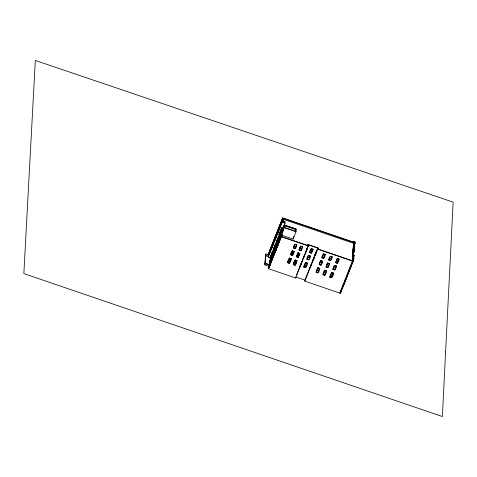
<?xml version="1.0" encoding="UTF-8"?>
<svg xmlns="http://www.w3.org/2000/svg" width="477" height="477" viewBox="0 0 477 477"><rect width="100%" height="100%" fill="white"/><g stroke="black" fill="none" stroke-linecap="round" stroke-linejoin="round"><path stroke-width="0.72" d="M270.584 262.946L268.998 266.929L268.855 266.208L264.836 264.836L265.641 253.967L267.937 254.754L268.312 257.097L270.584 258.218L270.483 259.583M271.592 258.319L269.386 265.003L265.081 263.537L265.772 255.654L268.354 256.537M265.081 263.537L265.772 255.654M265.707 259.047L265.635 255.988M267.937 254.754L268.497 252.727L269.553 253.084M268.253 256.018L268.497 252.727M340.834 291.96L340.512 293.337L304.833 281.132L317.569 249.113L317.646 248.07L308.464 244.934L308.386 245.977L295.645 277.996L268.527 268.718L281.43 236.467L268.962 267.806M269.875 252.422L269.91 249.924L282.652 217.906L353.827 242.244L353.785 242.865L354.089 242.101L354.9 242.382L354.948 242.894L354.131 242.62L354.089 242.101M270.048 250.836C269.982 253.543 270.829 247.748 270.238 250.902M269.779 263.751L269.577 261.879L284.28 224.923L296.259 229.02L296.062 231.685L293.116 239.084L281.859 235.233L282.169 234.451L281.591 234.255L284.226 227.636L284.28 224.923M270.429 249.876L270.56 250.771M269.386 265.003L265.379 263.483L264.836 264.836M271.526 256.543L269.577 261.879M272.254 254.593L272.301 253.889L271.735 253.681L271.586 255.726L269.749 260.865M270.62 249.942L270.59 250.896L270.638 250.234M271.55 247.02L271.419 248.106L271.455 246.985L271.681 247.957L273.601 242.459L271.741 247.128M271.753 247.7L272.492 245.309L272.409 246.06M271.55 258.862L271.276 259.882M271.908 255.273C272.087 257.479 271.347 255.07 272.194 255.41L272.14 256.113L272.582 254.426M271.991 254.742L271.95 253.925L271.991 254.742L272.695 252.905L272.117 253.782M272.6 251.504C272.349 254.396 271.419 252.744 272.796 251.57M272.087 253.406C271.95 251.48 272.743 253.114 271.991 253.376M273.136 244.236L273.184 243.574M273.232 244.266L273.148 243.658M273.524 242.715L273.571 243.413M275.295 249.399L273.327 254.438C272.844 253.293 276.517 245.965 275.104 250.687L275.295 249.399L273.762 254.068L274.37 251.731M273.399 252.172L273.524 251.212M275.557 245.858L273.595 250.777L273.559 249.954L273.864 250.628M275.557 244.969L275.664 244.427L273.703 249.346C273.279 248.618 276.261 241.803 275.718 244.999M274.239 240.736L274.376 239.651L274.603 240.617L274.239 240.736L274.376 239.651M273.327 254.438L273.369 253.323L273.655 253.46L275.372 249.137M273.595 250.777L273.631 249.781M273.703 249.346C273.524 247.474 274.418 248.994 273.607 249.316M273.464 253.353L273.232 254.408M273.774 249.173L273.828 248.386M274.406 240.593L274.472 239.681M273.565 251.987L273.619 251.284M273.667 254.032L273.81 253.4M274.674 240.36L275.509 238.005M274.138 248.97L275.521 245.059M274.156 253.281C274.353 255.726 273.554 253.138 274.442 253.418M274.251 253.311L274.019 254.366M274.758 248.135C274.144 250.198 275.98 243.866 275.283 247.67M275.008 250.658L275.181 249.077M275.39 246.239L275.462 244.939M275.545 244.105L275.688 244.874M276.052 236.896L276.189 235.399L275.581 238.083M275.378 247.026L275.45 246.4M275.623 244.963L275.664 244.427M276.117 237.015L276.404 235.757M275.849 249.954L275.897 250.646L276.159 249.101M276.034 250.02L276.183 249.388M276.326 246.633L276.463 245.548L276.743 245.691C275.086 250.377 280.082 236.997 277.542 244.57M276.487 244.397L276.618 243.437L276.654 244.26M278.407 238.691L276.69 243.002L276.72 242.006L276.952 242.853M276.702 241.541L276.827 240.581L276.863 241.398M277.566 231.911C276.779 234.648 278.628 228.918 279.158 228.561L277.984 232.043M276.421 246.669L276.559 245.583M276.69 243.002L276.821 242.042M276.761 240.754L278.592 237.009L276.869 241.356M277.03 242.596L277.817 240.45L277.167 242.089M277.137 241.165L278.61 237.296L276.797 241.577M276.904 245.631L276.857 246.293L277.459 243.962M277.358 246.257L277.393 245.142L277.429 246.043M277.411 244.623L277.495 243.872L277.507 244.653M277.721 240.42L277.775 240.986M277.495 245.172L277.262 246.227M277.918 239.472L277.864 238.905L277.882 239.561M278.377 239.865L277.584 242.489M278.24 239.072L278.294 238.369L276.72 242.006M277.471 231.876L279.039 228.239L279.17 229.133L277.334 232.961M276.392 245.721L278.031 241.911L278.192 242.93M278.359 240.694L278.306 240.122M278.473 237.802L278.592 237.009M278.568 237.832L278.61 237.296M279.254 228.596L279.105 229.222M278.347 244.212L278.49 243.586M278.443 244.248L279.081 241.827M279.069 238.989L280.709 235.179L279.003 239.907L279.14 238.816L279.361 239.788L280.774 236.163M279.17 237.671C279.79 235.447 278.687 238.16 279.528 237.552L280.756 234.457M279.272 236.24L279.403 235.28L279.439 236.097M279.379 234.809L279.504 233.849L279.546 234.672M280.011 226.235C280.679 223.737 279.498 226.712 280.369 226.116L281.603 223.021M279.099 239.937L279.236 238.852M279.158 241.565L279.128 242.519M279.528 237.552L279.582 236.848M279.737 234.696L281.269 230.278L279.439 234.022M280.369 226.116L281.835 221.829M279.641 236.759L279.701 237.325L279.737 236.789M280.446 225.859L281.18 223.469L281.197 224.25M279.534 239.561L280.232 237.26L279.534 239.561L279.582 238.899M279.91 234.469L281.287 230.564M280.172 237.141L280.184 237.922M280.255 235.656L280.327 235.03L280.387 235.602M280.53 233.635L280.458 234.261L281.084 231.965M281.078 230.212L281.215 230.981L279.403 235.28M279.295 236.705C279.14 237.928 282.974 226.372 280.393 234.141M281.15 231.071L281.191 230.534L279.474 234.845M281.144 232.532L281.18 231.995M268.312 257.097L282.181 222.24L282.295 220.744L285.163 221.727L285.055 223.218L269.535 262.422M268.527 268.718L281.287 236.419M269.893 250.204L282.652 217.906M281.43 236.467L281.591 234.255M281.579 233.438L281.716 232.347L281.996 232.49C280.339 237.182 285.335 223.796 282.795 231.369L283.493 229.067M282.467 230.379L282.676 227.547L282.104 227.35L281.645 231.548M282.509 221.847L282.634 218.186M281.674 233.468L281.812 232.382M282.778 222.181L282.849 221.191L284.572 221.781L284.495 222.771L282.778 222.181L282.569 222.705M281.734 236.914L281.859 235.233M282.157 232.43L282.11 233.092L282.807 230.79M282.169 234.451L282.002 236.693L307.832 245.53L307.909 244.486L318.242 248.016L318.165 249.06L352.461 260.788L352.765 259.995L353.576 260.275L353.165 261.426L353.886 258.135L352.688 257.693L352.759 256.698L353.433 256.924M283.094 221.883L283.35 218.4L353.809 242.501M282.664 231.423L282.748 230.671M283.445 229.729L283.284 228.71L283.416 229.604M284.548 226.974L284.841 225.311L295.812 229.061L295.436 231.87L295.812 229.061M284.841 225.311L284.674 227.595L295.645 231.345M287.923 262.207L289.503 258.23L291.018 258.79L289.438 262.767L287.923 262.207L288.573 260.567L290.123 261.038L288.573 260.609M289.503 258.23L288.609 260.52L290.129 260.997M289.378 258.033L291.274 258.767L289.378 258.033C284.972 263.715 290.779 265.486 291.28 258.683M290.648 254.676L292.741 255.392L290.648 254.635M291.012 254.474L291.668 252.792C295.937 254.515 290.088 251.069 291.012 254.474L292.532 254.992L293.874 251.588L292.353 251.069L291.703 252.709L292.353 251.111M290.785 259.351L289.3 258.743M292.228 250.872L294.124 251.606L292.228 250.872C288.239 255.732 293.874 257.473 294.13 251.522M293.116 239.084L293.212 237.755M293.331 247.903L295.418 248.618M293.695 247.7L295.03 244.337L296.551 244.898L295.209 248.267L293.695 247.7L294.345 246.066L295.895 246.537M293.295 264.413L295.317 265.301L293.224 264.586L295.12 260.001L297.01 260.734L295.12 260.001M294.905 244.141L296.801 244.874L294.905 244.141C290.916 249 296.551 250.741 296.807 244.79M295.03 244.337L294.375 246.019M293.665 264.169L295.245 260.198L296.76 260.758L295.18 264.729L293.665 264.169L295.245 260.198M297.409 254.76L296.754 256.435L297.409 254.76L298.96 255.231L297.404 254.801M296.527 261.313L295.001 260.836M295.645 277.996L295.722 276.952L304.904 280.088L304.833 281.132M297.439 254.67L298.095 253.031L297.439 254.67L298.96 255.189M297.964 252.917L299.866 253.567L297.964 252.917L296.485 256.632M296.754 256.393L298.274 256.918M299.431 249.709L300.087 248.028C304.356 249.745 298.507 246.305 299.431 249.709L300.951 250.228L302.293 246.818L300.772 246.299L300.122 247.939L300.772 246.299M300.641 246.186L302.543 246.836L300.641 246.186C296.652 251.021 302.346 252.631 302.549 246.752M300.647 246.102L298.996 250.079L301.094 250.753M300.009 265.767L300.26 266.363L300.301 265.826M301.16 250.58L299.067 249.865L301.088 250.795M300.099 266.506L301.923 261.515L300.194 266.536L300.134 265.963M301.887 261.968L301.923 261.515M303.187 258.731L304.737 254.801L304.582 254.283M304.773 265.081L306.329 265.51L304.779 265.039M306.001 251.498L305.966 252.035L305.906 251.462M305.578 262.505L307.474 263.238L305.578 262.505C301.178 268.181 306.979 269.958 307.48 263.155M306.478 249.823L306.437 249.417M305.638 267.239L307.224 263.221L305.703 262.702L304.123 266.721L305.644 267.198M307.45 247.617L305.864 251.999M306.848 259.148L308.941 259.864L306.854 259.106M307.021 263.733L305.471 263.298M308.434 255.344L310.324 256.077L308.434 255.344C304.445 260.198 310.074 261.945 310.33 255.994M309.525 252.416L311.618 253.132L309.531 252.375M309.185 269.612L311.105 264.652L311.26 265.176M309.281 269.642L309.388 268.933M311.111 248.612L313.007 249.346L311.111 248.612C307.122 253.472 312.751 255.213 313.013 249.262M311.409 252.732L312.751 249.328L311.237 248.809L309.895 252.214L311.415 252.691M312.28 261.837L312.387 261.128L312.638 261.724C311.439 262.815 314.45 255.803 314.116 258.009M312.375 261.873L312.483 261.163M314.075 257.813L314.146 258.135M314.957 255.112L315.064 254.396L315.315 254.992C314.116 256.083 317.127 249.077 316.794 251.278M315.118 254.968L315.16 254.432M316.042 253.096L316.096 252.721L316.138 253.126M316.823 250.824L316.823 251.403L316.752 251.081M316.012 272.182L318.105 272.898L316.018 272.14M317.032 270.34L318.553 270.817M317.724 268.563L319.274 269.034M317.837 267.77L319.733 268.503L317.837 267.77C313.431 273.446 319.238 275.217 319.739 268.42M317.962 268.008L319.483 268.485L317.897 272.498L316.382 271.938L317.962 267.967M319.107 264.407L321.2 265.123L319.113 264.365M320.687 260.603L322.583 261.336L320.687 260.603C316.698 265.462 322.333 267.209 322.589 261.253M320.991 264.729L322.333 261.318L320.812 260.8L319.471 264.21L320.997 264.687M321.79 257.634L323.883 258.349M323.37 253.871L325.26 254.605L323.37 253.871C319.381 258.731 325.01 260.478 325.266 254.521M323.668 257.997L325.01 254.593L323.495 254.068L322.154 257.479L323.674 257.956M322.905 274.537L324.992 275.253L322.905 274.496M324.36 256.227L322.804 255.797M324.646 270.87L326.167 271.389M324.724 270.125L326.62 270.858L324.724 270.125C320.323 275.801 326.125 277.572 326.626 270.775M324.849 270.364L326.369 270.882L324.783 274.853L323.269 274.335L324.855 270.322M325.439 273.172L323.925 272.653M327.58 262.958L329.47 263.692L327.58 262.958C323.591 267.818 329.219 269.565 329.476 263.608M328.021 267.651L325.928 266.893L328.087 267.478M328.677 259.995L330.764 260.752M328.57 265.313L327.013 264.884M329.69 258.194L331.247 258.623M330.257 256.227L332.153 256.96L330.257 256.227C326.268 261.086 331.897 262.833 332.159 256.876M329.72 277.065L331.813 277.781L329.726 277.024L331.616 272.48C337.322 271.89 327.586 283.785 333.518 273.13M329.887 276.881L331.795 277.447M330.805 275.05L332.362 275.485M331.533 273.226L333.053 273.75M331.616 272.48L333.512 273.214M332.815 269.29L334.908 270.006L332.815 269.249L334.466 265.313C339.88 264.681 331.247 275.187 336.368 265.963M332.982 269.111L334.89 269.678M333.9 267.281L335.42 267.758M334.466 265.313L336.363 266.047M335.498 262.523L337.585 263.28L335.492 262.565L337.144 258.582C342.564 257.95 333.924 268.462 339.046 259.232M335.564 262.35L337.656 263.065M335.659 262.38L337.567 262.946M337.144 258.582L339.04 259.315M337.269 258.826L338.789 259.303L337.448 262.708L335.927 262.189L337.269 258.784M338.104 261.026L336.583 260.508M340.381 292.443L340.506 292.103M340.53 292.449L340.417 293.307L353.576 260.275M340.512 293.337L340.709 292.288M340.387 292.401L342.558 287.387L340.733 291.966M347.423 275.283L342.844 287.059L342.677 286.677M342.844 287.059L343.148 285.89M343.118 285.711L343.398 285.043A3.405 0.388 -71.1 0 1 343.207 285.938L343.076 286.48M347.184 275.891L347.25 275.617M347.28 275.921L347.107 275.563M347.578 273.846L347.518 275.312L343.178 286.367M347.9 274.084L348.085 272.951M348.132 273.768L349.092 270.644M352.205 260.841L353.499 243.282L354.137 241.445L354.948 241.72L354.62 242.805M352.348 261.146L352.789 259.661L353.606 259.941M352.831 254.599L352.902 253.46L353.672 253.698L353.451 255.314L353.475 254.998M352.926 253.293L353.356 251.319M353.177 249.954L353.248 248.815L353.916 249.042L353.845 250.181L354.119 247.629L353.451 247.402L353.153 248.946M353.272 248.642L353.695 246.675M353.707 242.757L353.672 243.252L353.988 242.447L354.071 243.133M352.485 260.424L352.443 261.038L317.569 249.113M352.646 258.313L352.998 256.888L353.785 257.491L352.974 257.21M352.825 255.887L352.902 254.778L352.783 255.082M352.712 254.903L352.998 253.472L352.879 253.776L353.546 254.002M352.807 253.597L353.105 252.047L353.773 252.279L353.338 255.696M353.165 251.242L353.248 250.133L353.123 250.437L353.916 250.359L353.147 250.121L353.052 251.623L353.618 250.294L353.391 251.218M353.058 250.258L353.344 248.821L354.012 249.054L353.725 250.485M353.511 246.591L353.904 244.552L354.721 244.826L354.208 245.947L354.721 244.826M353.779 245.13L354.59 245.411L353.6 245.315L354.089 243.192L354.906 243.473L354.667 244.588M352.598 262.416L352.575 262.106L347.995 274.114M353.278 261.038L353.469 260.663L352.652 260.382M352.891 257.192L353.612 257.395M352.92 256.334L353.731 256.614L353.97 255.916M353.093 255.833L353.839 256.352M353.576 255.01L352.807 254.772L352.712 256.274L353.272 254.945L353.242 255.666M353.26 251.689L354.077 251.969L354.25 251.462M354.196 247.42L353.606 246.997L354.524 247.056L353.779 246.537M354.017 241.899L354.751 241.946M339.702 293.057L352.765 259.995M352.932 258.57L352.849 257.896M352.873 258.725L353.069 257.86L353.886 258.135M353.29 254.39L353.505 253.49L353.087 255.726M353.803 249.405C353.505 250.497 354.28 246.06 353.845 248.839M353.779 246.43L353.862 245.941L353.397 246.979L354.208 242.423L355.025 242.704L354.638 243.598M352.897 261.718L352.747 262.01L352.879 261.563M353.797 250.663L353.821 250.353M353.552 256.674L353.588 256.274M353.177 260.615L353.409 259.911L353.195 260.382M353.511 256.692L353.636 256.292M354.298 247.33L354.328 246.943M354.351 246.633L353.576 248.469M353.69 257.628L353.809 257.169M353.988 255.66L353.511 256.59M354.077 251.969L353.928 251.629L353.868 252.017M354.244 250.813L354.31 251.105M354.459 246.359L354.548 246.847M354.727 243.532L354.709 242.692L354.632 243.669M354.178 251.707L353.368 251.385L353.499 250.985M354.524 247.056L354.655 246.615M354.775 243.216L354.626 243.795L354.649 243.473M353.678 258.492L353.523 260.037L353.588 258.969M354.888 243.413L354.912 243.085M354.262 250.985L354.429 250.574L354.286 251.224M352.712 259.756L352.95 258.629L353.761 258.91M354.184 251.266L354.214 250.842M343.16 286.051L343.196 285.908A3.25 0.37 -71.1 0 0 343.357 285.019M353.469 250.944L353.397 250.759M354.626 246.573L354.649 246.078M353.129 255.594L353.052 255.41M353.898 255.732L353.862 256.143M353.94 255.869L354.089 255.225L353.684 255.94M354.202 247.092L353.761 248.29M353.535 256.429L353.129 257.449M354.363 251.081L354.071 251.564M353.731 246.567C354.566 244.951 352.831 246.347 354.56 246.43M353.153 255.636L352.533 258.695L352.944 257.55L353.761 257.824L353.809 258.331M270.036 250.252L282.778 218.233M271.455 246.985L273.404 242.394M280.148 225.144L281.716 221.507L281.847 222.401M276.189 235.399L274.311 239.824M274.663 239.788L276.38 235.465M268.241 256.054L282.295 220.744M273.1 244.325L272.54 246.007M281.132 224.13L281.567 223.039M283.35 218.4L283.04 219.187L353.499 243.282M274.603 240.617L276.1 236.234M271.401 249.054L272.993 245.053M274.323 241.714L276.04 237.397M277.662 233.325L278.896 230.23M280.029 227.344L280.834 225.359M282.849 221.191L282.64 221.71L284.364 222.3L284.572 221.781M278.681 234.744L280.041 231.327M280.583 229.956L281.4 227.911M270.036 257.681L282.104 227.35M270.006 258.021L271.735 253.681M274.019 248.493L275.736 244.17M272.504 252.84L271.95 253.925M275.438 245.494L273.559 249.954M270.584 258.218L271.962 254.539M279.367 236.27L281.162 231.703M274.072 249.865L274.627 248.189M276.618 243.437L278.431 239.138M277.852 240.366L278.288 239.269M275.581 246.305L273.452 251.385M273.756 252.053L274.985 248.97M269.672 262.594L284.387 225.52M283.284 228.71L281.645 232.52M269.863 262.66L271.341 258.939M276.743 245.691L278.222 241.976M279.421 238.959L280.655 235.865M281.996 232.49L283.475 228.775M277.59 243.902L278.24 242.268M280.703 236.079L280.136 237.23M268.855 266.208L269.392 264.86M273.589 254.289L275.187 249.942M276.684 246.52L278.163 242.805L278.031 241.911L278.163 242.805M271.222 260.567L269.553 264.228M268.807 266.864L270.662 262.213L270.751 263.608L269.433 266.929M277.393 245.142L278.967 241.505L279.099 242.399M275.968 249.036L274.09 253.454M293.486 237.379L293.945 236.222M297.97 252.834L296.318 256.811L298.411 257.526L296.39 256.596L298.387 257.282L299.872 253.484M295.114 260.084C290.702 265.743 296.575 267.364 297.022 260.651M298.268 256.96L299.616 253.549L298.089 253.072M307.599 245.267L307.909 244.486M306.413 249.704L307.069 248.064M296.539 274.907L308.196 245.613M303.539 257.443L304.773 254.348M307.206 248.237L306.031 251.862L305.745 251.719M304.904 280.088L317.646 248.07M310.283 267.645L310.861 266.154M311.111 265.522L311.314 265.009M313.025 260.949L314.17 257.842M315.315 254.992L316.847 251.117M317.932 248.797L318.242 248.016M353.284 243.616L354.137 241.445M353.6 245.315L353.904 244.552M354.9 242.382L354.638 242.888M353.224 249.125L353.344 248.821M353.111 249.513L353.23 249.209M353.785 248.6L354.375 246.561M353.016 250.819L353.135 250.514M353.684 249.709L354.012 249.054M352.765 254.158L352.885 253.853M353.171 253.931L353.851 251.939M352.67 255.469L352.789 255.165M353.165 254.694L353.296 254.241M353.672 253.698L353.338 254.354L353.558 254.086M352.688 257.693L352.998 256.888M353.129 257.58L353.988 255.511M340.757 291.435L342.003 288.299M349.325 269.928L350.577 266.786M351.316 264.92L352.104 263.083L351.215 265.248M345.068 280.834L345.157 280.47M346.678 276.785L346.827 276.272M349.784 268.843L350.559 266.887M350.869 266.255L351.006 265.91M348.037 273.732L352.622 262.123M354.238 247.378L354.548 246.281L353.809 248.368M354.029 241.744L354.924 242.042M354.167 242.996L354.983 243.276M353.928 244.212L354.745 244.492L354.441 245.256L353.63 244.975M353.88 244.874L354.697 245.148M353.582 245.595L354.25 245.822M282.181 222.24L285.055 223.218M353.713 246.74L354.524 247.014M353.368 248.511L354.035 248.738M284.632 225.83L295.609 229.586M353.272 249.817L353.94 250.049M284.226 227.636L296.062 231.685M282.366 228.328L282.939 228.525M353.022 253.156L353.695 253.388M352.926 254.468L353.594 254.694M353.087 255.183L353.898 255.505L353.69 255.857M353.028 256.036L353.839 256.31M280.983 233.39C281.227 234.893 280.649 231.911 281.007 233.837M353.028 258.433L353.839 258.713M280.398 233.688L279.749 235.328M352.741 260.317L353.558 260.597M352.64 260.537L353.362 260.782M281.269 236.699L308.386 245.977M352.235 262.678L352.312 263.006M278.538 237.713L278.395 236.944L278.532 237.773M275.378 238.059L275.33 238.721M310.551 250.532L312.101 251.009M294.381 245.977L295.859 246.627L294.345 246.108M300.122 247.939L301.637 248.457M313.478 259.571L313.401 259.738M275.312 246.907L274.621 248.642M291.703 252.709L293.218 253.227M320.127 262.529L321.677 263M303.104 257.997L303.354 258.588L303.068 258.451M275.831 250.526L275.14 252.267M274.496 251.677L274.412 252.428M295.042 260.704L296.557 261.223L295.007 260.794M272.45 253.543L271.836 255.445M294.351 262.439L295.829 263.089L294.309 262.571M294.315 262.529L295.865 263.006M269.857 260.066L270.429 260.263M265.212 263.197L269.517 264.669M265.641 253.967L266.059 255.75M278.186 239.8L278.324 240.635M279.039 228.239L279.17 229.133M352.944 257.55L352.992 258.051M445.601 351.954L442.382 416.546L23.85 273.601L35.322 60.454L453.15 202.135L445.601 351.954M273.87 251.26L273.929 251.832L273.87 251.26M274.77 246.675L274.788 247.33L274.77 246.675M275.193 251.606L275.205 252.387L275.193 251.606M277.65 241.761L277.674 242.417L277.65 241.761M277.745 245.19L277.787 245.888L277.745 245.19M280.542 232.174L280.559 232.83L280.542 232.174M287.488 262.583L289.646 263.161L287.488 262.583M303.688 267.048L305.846 267.633L303.688 267.048M307.218 258.904L308.732 259.464C312.298 255.135 307.397 253.728 307.218 258.945M307.903 257.181L309.388 257.824L307.903 257.181M310.581 250.449L312.065 251.093L310.581 250.449M309.639 268.95L309.716 269.267L309.639 268.95M315.41 254.45L315.488 254.766L315.41 254.45M320.162 262.439L321.641 263.089L320.162 262.439M326.363 266.524L327.705 263.155L329.219 263.715L327.878 267.084L326.363 266.524M329.041 259.792L330.555 260.353L331.903 256.948L330.382 256.423L329.041 259.834M330.162 276.648L331.676 277.209L333.256 273.196L331.742 272.677L330.156 276.69M333.25 268.879L334.765 269.439C338.318 265.188 333.453 263.656 333.25 268.921"/></g></svg>
